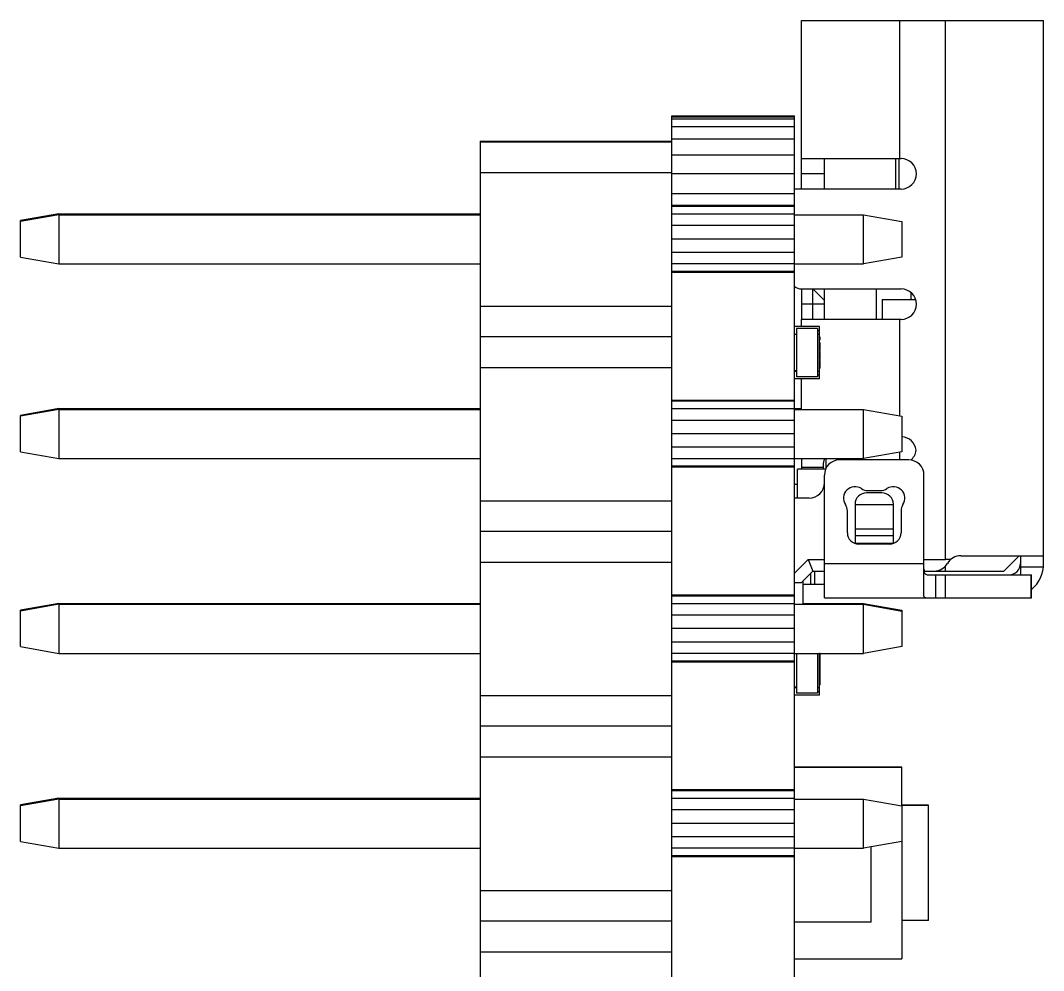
# Model space of a CAD drawing. Header units: inches. Extents: x -50 to 45.5, y -47 to 21.5.
# Drawn here: x -50.01 to -36.66, y -12.74 to -0.35 of the extents above; entities that cross this region are included whole.
import ezdxf

# ---------------------------------------------------------------- set-up
doc = ezdxf.new("R2010")
doc.units = ezdxf.units.IN
doc.header["$LTSCALE"] = 1.21
doc.header["$MEASUREMENT"] = 0
doc.layers.get('0').update_dxf_attribs({"linetype": 'CONTINUOUS'})

msp = doc.modelspace()

# ---------------------------------------------------------------- linework, layer by layer
at = {"color": 7, "linetype": 'Continuous'}
for p, q in [((-39.821, -2.549), (-39.821, -0.349)), ((-39.821, -0.349), (-36.661, -0.349)), ((-38.541, -0.349), (-38.541, -2.149)), ((-37.941, -7.379), (-37.941, -0.349)), ((-36.661, -7.429), (-36.661, -0.349)), ((-41.511, -25.114), (-41.511, -1.593)), ((-41.511, -1.593), (-39.911, -1.593)), ((-39.911, -25.114), (-39.911, -1.593)), ((-41.511, -1.605), (-39.911, -1.605)), ((-41.511, -1.631), (-39.911, -1.631)), ((-41.511, -1.732), (-39.911, -1.732)), ((-44.011, -1.922), (-44.011, -24.793)), ((-44.011, -1.922), (-41.511, -1.922)), ((-44.011, -1.933), (-41.511, -1.933)), ((-41.511, -1.892), (-39.911, -1.892)), ((-41.511, -2.101), (-39.911, -2.101)), ((-39.821, -2.149), (-38.521, -2.149)), ((-39.521, -2.549), (-39.521, -2.149)), ((-38.591, -2.149), (-38.591, -2.549)), ((-38.551, -2.149), (-38.551, -2.549)), ((-44.011, -2.333), (-41.511, -2.333)), ((-41.511, -2.344), (-39.911, -2.344)), ((-39.521, -2.349), (-39.821, -2.349)), ((-41.511, -2.605), (-39.911, -2.605)), ((-38.521, -2.549), (-39.911, -2.549)), ((-41.511, -2.76), (-39.911, -2.76)), ((-41.511, -2.771), (-39.911, -2.771)), ((-49.511, -2.871), (-50.011, -2.96)), ((-49.511, -2.883), (-50.011, -2.971)), ((-49.511, -2.871), (-49.511, -3.523)), ((-49.511, -2.871), (-44.011, -2.871)), ((-49.511, -2.883), (-44.011, -2.883)), ((-41.511, -2.871), (-39.911, -2.871)), ((-39.911, -2.883), (-39.011, -2.883)), ((-39.011, -3.523), (-39.011, -2.883)), ((-39.011, -2.883), (-38.511, -2.971)), ((-50.011, -3.435), (-50.011, -2.96)), ((-41.511, -3.02), (-39.911, -3.02)), ((-38.511, -2.971), (-38.511, -3.435)), ((-41.511, -3.195), (-39.911, -3.195)), ((-50.011, -3.435), (-49.511, -3.523)), ((-41.511, -3.371), (-39.911, -3.371)), ((-38.511, -3.435), (-39.011, -3.523)), ((-49.511, -3.523), (-44.011, -3.523)), ((-41.511, -3.52), (-39.911, -3.52)), ((-39.911, -3.523), (-39.011, -3.523)), ((-41.511, -3.619), (-39.911, -3.619)), ((-41.511, -3.631), (-39.911, -3.631)), ((-39.821, -3.849), (-39.821, -4.233)), ((-39.821, -3.849), (-38.521, -3.849)), ((-39.671, -4.244), (-39.671, -3.849)), ((-39.671, -3.849), (-39.521, -3.999)), ((-39.521, -4.249), (-39.521, -3.849)), ((-38.841, -4.249), (-38.841, -3.849)), ((-38.765, -3.989), (-38.765, -4.249)), ((-38.765, -3.989), (-38.332, -3.989)), ((-38.391, -3.9), (-38.391, -3.989)), ((-44.011, -4.073), (-41.511, -4.073)), ((-39.521, -4.049), (-39.821, -4.049)), ((-39.821, -4.233), (-39.819, -4.249)), ((-39.821, -4.34), (-39.821, -4.249)), ((-38.521, -4.249), (-39.819, -4.249)), ((-39.671, -4.244), (-39.667, -4.248)), ((-39.671, -4.244), (-39.67, -4.249)), ((-38.541, -4.249), (-38.541, -5.506)), ((-39.821, -4.338), (-39.911, -4.338)), ((-39.821, -4.338), (-39.911, -4.338)), ((-39.586, -4.34), (-39.911, -4.34)), ((-39.586, -4.341), (-39.911, -4.341)), ((-39.886, -4.366), (-39.886, -4.996)), ((-39.611, -4.366), (-39.886, -4.366)), ((-39.611, -4.366), (-39.611, -4.996)), ((-39.611, -4.391), (-39.586, -4.391)), ((-39.586, -4.44), (-39.586, -4.34)), ((-41.511, -4.473), (-44.011, -4.473)), ((-39.911, -4.441), (-39.886, -4.441)), ((-39.611, -4.441), (-39.586, -4.441)), ((-39.586, -5.021), (-39.586, -4.441)), ((-39.576, -4.479), (-39.586, -4.479)), ((-39.576, -4.506), (-39.586, -4.506)), ((-39.576, -4.515), (-39.586, -4.515)), ((-39.576, -4.515), (-39.576, -4.479)), ((-39.576, -4.552), (-39.586, -4.552)), ((-39.576, -4.604), (-39.586, -4.604)), ((-39.576, -4.654), (-39.586, -4.654)), ((-39.576, -4.667), (-39.586, -4.667)), ((-39.576, -4.669), (-39.586, -4.669)), ((-39.576, -4.654), (-39.576, -4.552)), ((-39.576, -4.769), (-39.576, -4.667)), ((-39.576, -4.714), (-39.586, -4.714)), ((-39.576, -4.763), (-39.586, -4.763)), ((-39.576, -4.769), (-39.586, -4.769)), ((-39.576, -4.783), (-39.586, -4.783)), ((-39.576, -4.884), (-39.576, -4.783)), ((-44.011, -4.873), (-41.511, -4.873)), ((-39.911, -4.918), (-39.886, -4.918)), ((-39.886, -4.918), (-39.911, -4.918)), ((-39.886, -4.92), (-39.911, -4.92)), ((-39.911, -4.921), (-39.886, -4.921)), ((-39.611, -4.921), (-39.586, -4.921)), ((-39.576, -4.834), (-39.586, -4.834)), ((-39.576, -4.884), (-39.586, -4.884)), ((-39.586, -5.021), (-39.911, -5.021)), ((-39.611, -4.996), (-39.886, -4.996)), ((-39.821, -5.423), (-39.821, -5.021)), ((-39.611, -4.971), (-39.586, -4.971)), ((-41.511, -5.3), (-39.911, -5.3)), ((-41.511, -5.311), (-39.911, -5.311)), ((-49.511, -5.411), (-50.011, -5.5)), ((-49.511, -5.423), (-50.011, -5.511)), ((-49.511, -5.411), (-49.511, -6.063)), ((-49.511, -5.411), (-44.011, -5.411)), ((-49.511, -5.423), (-44.011, -5.423)), ((-41.511, -5.411), (-39.911, -5.411)), ((-39.911, -5.411), (-39.821, -5.411)), ((-39.911, -5.423), (-39.011, -5.423)), ((-39.011, -6.063), (-39.011, -5.423)), ((-39.011, -5.423), (-38.511, -5.511)), ((-50.011, -5.975), (-50.011, -5.5)), ((-41.511, -5.56), (-39.911, -5.56)), ((-38.511, -5.511), (-38.511, -5.975)), ((-41.511, -5.735), (-39.911, -5.735)), ((-50.011, -5.975), (-49.511, -6.063)), ((-41.511, -5.911), (-39.911, -5.911)), ((-38.511, -5.975), (-39.011, -6.063)), ((-38.541, -5.98), (-38.541, -6.079)), ((-49.511, -6.063), (-44.011, -6.063)), ((-41.511, -6.06), (-39.911, -6.06)), ((-39.911, -6.063), (-39.011, -6.063)), ((-39.821, -6.063), (-39.821, -6.199)), ((-39.531, -6.127), (-39.521, -6.071)), ((-39.531, -6.199), (-39.531, -6.127)), ((-39.521, -6.079), (-39.521, -6.063)), ((-39.501, -6.063), (-39.501, -6.196)), ((-38.421, -6.079), (-39.321, -6.079)), ((-41.511, -6.159), (-39.911, -6.159)), ((-41.511, -6.171), (-39.911, -6.171)), ((-39.871, -6.579), (-39.871, -6.199)), ((-39.503, -6.199), (-39.871, -6.199)), ((-39.531, -6.179), (-39.821, -6.179)), ((-39.871, -6.399), (-39.911, -6.399)), ((-39.521, -7.879), (-39.521, -6.279)), ((-38.221, -7.86), (-38.221, -6.279)), ((-38.771, -6.509), (-38.971, -6.509)), ((-38.955, -6.479), (-38.787, -6.479)), ((-44.011, -6.613), (-41.511, -6.613)), ((-39.721, -6.579), (-39.911, -6.579)), ((-39.121, -6.659), (-39.121, -7.17)), ((-39.121, -6.663), (-38.621, -6.663)), ((-38.621, -7.17), (-38.621, -6.659)), ((-39.221, -7.029), (-39.221, -6.745)), ((-38.521, -6.745), (-38.521, -7.029)), ((-41.511, -7.013), (-44.011, -7.013)), ((-38.621, -6.981), (-39.121, -6.981)), ((-39.121, -7.065), (-38.621, -7.065)), ((-38.624, -7.171), (-39.119, -7.171)), ((-38.671, -7.179), (-39.071, -7.179)), ((-37.741, -7.329), (-36.661, -7.329)), ((-36.981, -7.329), (-37.181, -7.529)), ((-36.961, -7.329), (-36.961, -7.579)), ((-44.011, -7.413), (-41.511, -7.413)), ((-39.911, -7.557), (-39.733, -7.379)), ((-39.733, -7.379), (-39.521, -7.379)), ((-39.733, -7.379), (-39.671, -7.529)), ((-39.521, -7.429), (-38.221, -7.429)), ((-38.221, -7.379), (-37.941, -7.379)), ((-37.941, -7.529), (-37.941, -7.465)), ((-39.671, -7.529), (-39.821, -7.679)), ((-39.701, -7.559), (-39.701, -7.699)), ((-39.671, -7.529), (-39.521, -7.529)), ((-39.651, -7.529), (-39.651, -7.699)), ((-38.22, -7.529), (-37.181, -7.529)), ((-38.146, -7.579), (-36.818, -7.579)), ((-38.071, -7.579), (-38.071, -7.879)), ((-37.941, -7.879), (-37.941, -7.579)), ((-36.664, -7.479), (-36.97, -7.479)), ((-36.821, -7.879), (-36.821, -7.579)), ((-36.818, -7.879), (-36.818, -7.579)), ((-39.911, -7.679), (-39.821, -7.679)), ((-39.801, -7.659), (-39.801, -7.963)), ((-39.801, -7.699), (-39.521, -7.699)), ((-41.511, -7.84), (-39.911, -7.84)), ((-41.511, -7.851), (-39.911, -7.851)), ((-49.511, -7.951), (-50.011, -8.04)), ((-49.511, -7.963), (-50.011, -8.051)), ((-49.511, -7.951), (-49.511, -8.603)), ((-49.511, -7.951), (-44.011, -7.951)), ((-49.511, -7.963), (-44.011, -7.963)), ((-41.511, -7.951), (-39.911, -7.951)), ((-39.911, -7.963), (-39.011, -7.963)), ((-39.801, -7.951), (-39.011, -7.951)), ((-39.521, -7.879), (-36.818, -7.879)), ((-39.011, -8.603), (-39.011, -7.951)), ((-39.011, -7.951), (-38.511, -8.04)), ((-39.011, -7.963), (-38.511, -8.051)), ((-50.011, -8.515), (-50.011, -8.04)), ((-41.511, -8.1), (-39.911, -8.1)), ((-38.511, -8.04), (-38.511, -8.051)), ((-38.511, -8.051), (-38.511, -8.515)), ((-41.511, -8.275), (-39.911, -8.275)), ((-50.011, -8.515), (-49.511, -8.603)), ((-41.511, -8.451), (-39.911, -8.451)), ((-38.511, -8.515), (-39.011, -8.603)), ((-49.511, -8.603), (-44.011, -8.603)), ((-41.511, -8.6), (-39.911, -8.6)), ((-39.911, -8.603), (-39.011, -8.603)), ((-39.886, -8.603), (-39.886, -9.123)), ((-39.611, -8.603), (-39.611, -9.123)), ((-39.586, -9.148), (-39.586, -8.603)), ((-39.576, -8.606), (-39.586, -8.606)), ((-39.576, -8.634), (-39.586, -8.634)), ((-39.576, -8.643), (-39.586, -8.643)), ((-39.576, -8.651), (-39.586, -8.651)), ((-39.576, -9.012), (-39.576, -8.603)), ((-41.511, -8.699), (-39.911, -8.699)), ((-41.511, -8.711), (-39.911, -8.711)), ((-39.576, -8.679), (-39.586, -8.679)), ((-39.576, -8.731), (-39.586, -8.731)), ((-39.576, -8.781), (-39.586, -8.781)), ((-39.576, -8.795), (-39.586, -8.795)), ((-39.576, -8.797), (-39.586, -8.797)), ((-39.576, -8.842), (-39.586, -8.842)), ((-39.576, -8.891), (-39.586, -8.891)), ((-39.576, -8.897), (-39.586, -8.897)), ((-39.576, -8.91), (-39.586, -8.91)), ((-39.886, -9.045), (-39.911, -9.045)), ((-39.911, -9.045), (-39.886, -9.045)), ((-39.911, -9.048), (-39.886, -9.048)), ((-39.886, -9.048), (-39.911, -9.048)), ((-39.611, -9.048), (-39.586, -9.048)), ((-39.576, -8.962), (-39.586, -8.962)), ((-39.576, -9.012), (-39.586, -9.012)), ((-44.011, -9.153), (-41.511, -9.153)), ((-39.586, -9.148), (-39.911, -9.148)), ((-39.611, -9.123), (-39.886, -9.123)), ((-39.611, -9.098), (-39.586, -9.098)), ((-41.511, -9.553), (-44.011, -9.553)), ((-44.011, -9.953), (-41.511, -9.953)), ((-39.911, -10.083), (-38.511, -10.083)), ((-39.911, -10.083), (-38.511, -10.083)), ((-39.911, -10.084), (-38.511, -10.084)), ((-39.911, -10.085), (-38.511, -10.085)), ((-38.511, -10.084), (-38.511, -10.083)), ((-38.511, -10.591), (-38.511, -10.085)), ((-41.511, -10.379), (-39.911, -10.379)), ((-41.511, -10.391), (-39.911, -10.391)), ((-49.511, -10.491), (-50.011, -10.58)), ((-49.511, -10.503), (-50.011, -10.591)), ((-49.511, -10.491), (-49.511, -11.143)), ((-49.511, -10.491), (-44.011, -10.491)), ((-49.511, -10.503), (-44.011, -10.503)), ((-41.511, -10.491), (-39.911, -10.491)), ((-39.911, -10.503), (-39.011, -10.503)), ((-39.011, -10.503), (-38.511, -10.591)), ((-39.011, -11.143), (-39.011, -10.503)), ((-50.011, -11.055), (-50.011, -10.58)), ((-41.511, -10.64), (-39.911, -10.64)), ((-38.161, -10.583), (-38.511, -10.583)), ((-38.161, -10.585), (-38.511, -10.585)), ((-38.511, -10.591), (-38.511, -12.585)), ((-38.161, -12.085), (-38.161, -10.583)), ((-41.511, -10.815), (-39.911, -10.815)), ((-50.011, -11.055), (-49.511, -11.143)), ((-41.511, -10.991), (-39.911, -10.991)), ((-38.511, -11.055), (-39.011, -11.143)), ((-49.511, -11.143), (-44.011, -11.143)), ((-41.511, -11.14), (-39.911, -11.14)), ((-39.911, -11.143), (-39.011, -11.143)), ((-38.911, -12.108), (-38.911, -11.126)), ((-41.511, -11.239), (-39.911, -11.239)), ((-41.511, -11.251), (-39.911, -11.251)), ((-44.011, -11.693), (-41.511, -11.693)), ((-41.511, -12.093), (-44.011, -12.093)), ((-38.911, -12.108), (-39.911, -12.108)), ((-38.161, -12.085), (-38.511, -12.085)), ((-44.011, -12.493), (-41.511, -12.493)), ((-39.911, -12.585), (-38.511, -12.585))]:
    msp.add_line(p, q, dxfattribs=at)
for centre, radius, start, end in [((-38.521, -2.349), 0.2, 270, 90), ((-39.821, -3.699), 0.15, 233.0229, 270), ((-38.521, -4.049), 0.2, 270, 90), ((-38.521, -5.979), 0.2, 7.1808, 87.0304), ((-38.521, -5.929), 0.2, 309.265, 352.8192), ((-39.321, -6.279), 0.2, 90, 180), ((-38.421, -6.279), 0.2, 0, 90), ((-39.721, -6.379), 0.2, 270, 0), ((-39.121, -6.579), 0.15, 56.4427, 213.5573), ((-38.971, -6.659), 0.15, 90, 180), ((-38.955, -6.329), 0.15, 236.4427, 270), ((-38.787, -6.329), 0.15, 270, 303.5573), ((-38.771, -6.659), 0.15, 0, 90), ((-38.621, -6.579), 0.15, 326.4427, 123.5573), ((-39.371, -6.745), 0.15, 0, 33.5573), ((-38.371, -6.745), 0.15, 146.4427, 180), ((-39.071, -7.029), 0.15, 180, 270), ((-38.671, -7.029), 0.15, 270, 0), ((-37.741, -7.529), 0.2, 90, 150), ((-38.088, -7.329), 0.2, 270, 330), ((-37.111, -7.429), 0.15, 270, 360), ((-37.111, -7.429), 0.45, 310.8489, 0)]:
    msp.add_arc(centre, radius, start, end, dxfattribs=at)
msp.add_ellipse((-37.941, -8.659), major_axis=(1.28, 0), ratio=1, start_param=1.519354, end_param=1.570796, dxfattribs=at)
for points, knots in [([(-38.221, -7.504), (-38.221, -7.511), (-38.221, -7.522), (-38.219, -7.539), (-38.215, -7.554), (-38.207, -7.565), (-38.195, -7.573), (-38.181, -7.577), (-38.164, -7.579), (-38.152, -7.579), (-38.146, -7.579)], [0, 0, 0, 0, 0.148995, 0.281511, 0.396719, 0.50007, 0.603458, 0.718651, 0.851065, 1, 1, 1, 1]), ([(-38.221, -7.86), (-38.221, -7.862), (-38.22, -7.866), (-38.216, -7.87), (-38.209, -7.874), (-38.197, -7.877), (-38.175, -7.879), (-38.156, -7.879), (-38.146, -7.879)], [0, 0, 0, 0, 0.065667, 0.135161, 0.220844, 0.329335, 0.620545, 1, 1, 1, 1])]:
    msp.add_open_spline(points, degree=3, knots=knots, dxfattribs=at)

doc.saveas('drawing.dxf')
